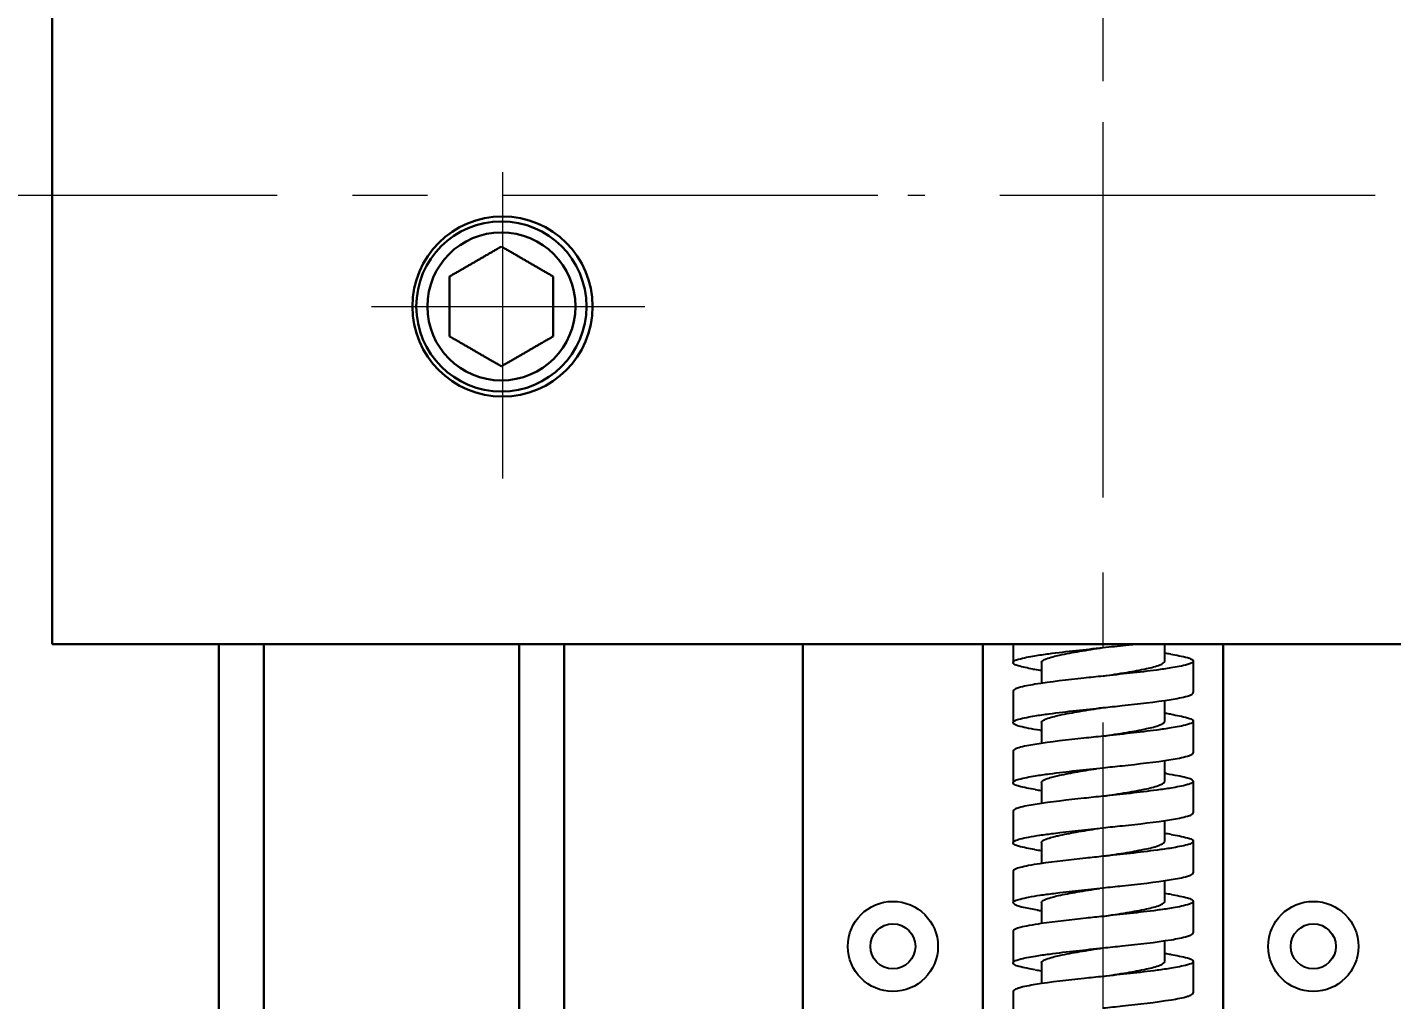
# Model space of a CAD drawing. Header units: inches. Extents: x -8900 to -5053, y -1814 to -15.
# Drawn here: x -8581.66 to -8536.22, y -606.84 to -574.46 of the extents above; entities that cross this region are included whole.
import ezdxf

# ---------------------------------------------------------------- set-up
doc = ezdxf.new("R2010")
doc.units = ezdxf.units.IN
doc.header["$LTSCALE"] = 2
doc.header["$MEASUREMENT"] = 0
doc.linetypes.add('CENTER', pattern=[2, 1.25, -0.25, 0.25, -0.25])
doc.linetypes.add('HIDDEN', pattern=[0.375, 0.25, -0.125])
doc.layers.add('02___PRT_ALL_AXES', color=7, linetype='Continuous')
doc.layers.add('duong co ban', color=7, linetype='Continuous', lineweight=50)
doc.layers.add('duong tam', color=1, linetype='CENTER', lineweight=20)
doc.styles.get("Standard").update_dxf_attribs({"font": 'arial.ttf', "height": 2.5})
doc.dimstyles.new('d3', dxfattribs={"dimtxt": 4, "dimasz": 3.5, "dimexe": 1.5, "dimexo": 0, "dimgap": 1.5, "dimtad": 1, "dimtoh": 1, "dimdec": 1, "dimtxsty": 'Standard', "dimcen": 2.5, "dimadec": 0, "dimazin": 0, "dimtm": 1e-09, "dimtfac": 1, "dimtdec": 1, "dimtix": 1, "dimtmove": 0, "dimatfit": 3, "dimfxl": 0.18, "dimtolj": 1, "dimarcsym": 1})

# ---------------------------------------------------------------- blocks, each defined once
blk = doc.blocks.new('*D34')
at = {"layer": 'Defpoints', "color": 0, "lineweight": 20}
for p in [(-8560.834, -462.562), (-8776.876, -697.562), (-8560.834, -697.562)]:
    blk.add_point(p, dxfattribs=at)
at = {"layer": 'duong co ban', "color": 0, "lineweight": -2}
for p, q in [((-8560.834, -462.562), (-8778.376, -462.562)), ((-8776.876, -466.062), (-8776.876, -694.062)), ((-8560.834, -697.562), (-8778.376, -697.562))]:
    blk.add_line(p, q, dxfattribs=at)
at = {"layer": 'duong co ban', "color": 0, "lineweight": 20}
for points in [[(-8777.459, -466.062), (-8776.293, -466.062), (-8776.876, -462.562)], [(-8777.459, -694.062), (-8776.293, -694.062), (-8776.876, -697.562)]]:
    blk.add_solid(points, dxfattribs=at)
at = {"layer": 'duong co ban', "color": 0, "lineweight": 20, "insert": (-8779.652, -580.062), "char_height": 2.5, "attachment_point": 5, "rotation": 90}
blk.add_mtext('\\A1;500', dxfattribs=at)

msp = doc.modelspace()

# ---------------------------------------------------------------- linework, layer by layer
at = {"color": 7, "linetype": 'Continuous', "lineweight": 30}
for p, q in [((-8580.834, -595.004), (-8580.834, -572.504)), ((-8515.834, -595.004), (-8580.834, -595.004)), ((-8575.278, -673.562), (-8575.278, -595.004)), ((-8573.778, -673.562), (-8573.778, -595.004)), ((-8565.278, -673.562), (-8565.278, -595.004)), ((-8563.778, -673.562), (-8563.778, -595.004)), ((-8555.834, -697.562), (-8555.834, -595.004)), ((-8549.834, -697.562), (-8549.834, -595.004)), ((-8541.834, -697.562), (-8541.834, -595.004))]:
    msp.add_line(p, q, dxfattribs=at)
at = {"color": 7, "linetype": 'Continuous'}
for p, q in [((-8543.784, -595.562), (-8543.784, -595.004)), ((-8543.778, -595.305), (-8543.778, -595.004)), ((-8547.884, -595.612), (-8547.884, -596.304)), ((-8543.784, -597.562), (-8543.784, -596.87)), ((-8543.778, -597.305), (-8543.778, -596.869)), ((-8547.884, -597.612), (-8547.884, -598.304)), ((-8543.784, -599.562), (-8543.784, -598.87)), ((-8543.778, -599.305), (-8543.778, -598.869)), ((-8547.884, -599.612), (-8547.884, -600.304)), ((-8543.784, -601.562), (-8543.784, -600.87)), ((-8543.778, -601.305), (-8543.778, -600.869)), ((-8547.884, -601.612), (-8547.884, -602.304)), ((-8543.784, -603.562), (-8543.784, -602.87)), ((-8543.778, -603.305), (-8543.778, -602.869)), ((-8548.758, -603.683), (-8548.834, -603.612)), ((-8547.884, -603.612), (-8547.884, -604.302)), ((-8543.784, -605.562), (-8543.784, -604.87)), ((-8543.778, -605.305), (-8543.778, -604.869)), ((-8547.884, -605.612), (-8547.884, -606.304))]:
    msp.add_line(p, q, dxfattribs=at)
at = {"color": 7, "linetype": 'Continuous', "lineweight": 30}
for centre, radius in [((-8565.834, -583.754), 3), ((-8565.872, -583.753), 2.833), ((-8565.871, -583.753), 2.465)]:
    msp.add_circle(centre, radius, dxfattribs=at)
at = {"color": 7, "linetype": 'Continuous'}
for centre, radius, start, end in [((-8545.716, -608.658), 13.496, 80.9118, 81.6937), ((-8546.23, -584.311), 11.679, 260.3923, 261.5669), ((-8545.646, -580.463), 15.571, 261.5175, 261.652), ((-8545.684, -610.453), 13.288, 80.8436, 81.6939), ((-8545.644, -582.449), 15.586, 261.5308, 261.66), ((-8546.022, -614.712), 15.572, 81.5278, 81.6583), ((-8545.974, -586.664), 13.345, 260.8624, 261.694), ((-8545.679, -614.416), 13.251, 80.8307, 81.6946), ((-8546.033, -589.054), 12.952, 260.7248, 261.6985), ((-8545.655, -616.259), 13.092, 80.7747, 81.6973), ((-8545.797, -589.487), 14.536, 261.2238, 261.6979), ((-8545.689, -618.483), 13.318, 80.8537, 81.6943), ((-8545.968, -592.627), 13.384, 260.8746, 261.6943)]:
    msp.add_arc(centre, radius, start, end, dxfattribs=at)
at = {"color": 7, "linetype": 'Continuous', "lineweight": 30}
for points, weights in [([(-8565.871, -581.759), (-8566.334, -582.026), (-8566.735, -582.258)], [1.01001874936, 1.04314139574, 1]), ([(-8565.008, -582.258), (-8565.409, -582.026), (-8565.871, -581.759)], [1, 1.04314139574, 1.01001874936]), ([(-8566.735, -582.258), (-8567.135, -582.489), (-8567.598, -582.756)], [1, 1.04314139574, 1.01001874936]), ([(-8564.145, -582.756), (-8564.608, -582.489), (-8565.008, -582.258)], [1.01001874936, 1.04314139574, 1]), ([(-8567.598, -582.756), (-8567.598, -583.29), (-8567.598, -583.753)], [1.01001874936, 1.04314139574, 1]), ([(-8564.145, -583.753), (-8564.145, -583.29), (-8564.145, -582.756)], [1, 1.04314139574, 1.01001874936]), ([(-8567.598, -583.753), (-8567.598, -584.215), (-8567.598, -584.75)], [1, 1.04314139574, 1.01001874936]), ([(-8564.145, -584.75), (-8564.145, -584.215), (-8564.145, -583.753)], [1.01001874936, 1.04314139574, 1]), ([(-8567.598, -584.75), (-8567.135, -585.017), (-8566.735, -585.248)], [1.01001874936, 1.04314139574, 1]), ([(-8565.008, -585.248), (-8564.608, -585.017), (-8564.145, -584.75)], [1, 1.04314139574, 1.01001874936]), ([(-8566.735, -585.248), (-8566.334, -585.479), (-8565.871, -585.746)], [1, 1.04314139574, 1.01001874936]), ([(-8565.871, -585.746), (-8565.409, -585.479), (-8565.008, -585.248)], [1.01001874936, 1.04314139574, 1])]:
    msp.add_rational_spline(points, weights, degree=2, dxfattribs=at)
at = {"color": 7, "linetype": 'Continuous'}
for points, knots in [([(-8548.109, -595.386), (-8547.953, -595.361), (-8547.196, -595.254), (-8546.436, -595.176), (-8545.834, -595.112)], [0, 0, 0, 0, 0.20725, 1, 1, 1, 1]), ([(-8547.884, -595.612), (-8547.884, -595.587), (-8547.83, -595.529), (-8547.629, -595.444), (-8547.212, -595.34), (-8546.581, -595.228), (-8546.095, -595.153), (-8545.834, -595.112)], [0, 0, 0, 0, 0.034563, 0.096395, 0.312226, 0.628606, 1, 1, 1, 1]), ([(-8545.834, -595.112), (-8545.583, -595.085), (-8545.252, -595.05), (-8544.921, -595.014), (-8544.84, -595.005)], [0, 0, 0, 0, 0.756057, 1, 1, 1, 1]), ([(-8548.834, -595.612), (-8548.834, -595.588), (-8548.761, -595.533), (-8548.528, -595.461), (-8548.29, -595.416), (-8548.109, -595.386)], [0, 0, 0, 0, 0.095037, 0.290045, 1, 1, 1, 1]), ([(-8548.179, -595.826), (-8548.343, -595.798), (-8548.557, -595.756), (-8548.77, -595.686), (-8548.834, -595.635), (-8548.834, -595.612)], [0, 0, 0, 0, 0.708218, 0.902897, 1, 1, 1, 1]), ([(-8545.834, -596.062), (-8545.572, -596.021), (-8545.087, -595.946), (-8544.455, -595.834), (-8544.038, -595.73), (-8543.837, -595.645), (-8543.784, -595.587), (-8543.784, -595.562)], [0, 0, 0, 0, 0.371388, 0.687763, 0.903592, 0.965442, 1, 1, 1, 1]), ([(-8543.584, -595.332), (-8543.397, -595.362), (-8543.15, -595.408), (-8542.91, -595.482), (-8542.834, -595.537), (-8542.834, -595.562)], [0, 0, 0, 0, 0.710398, 0.90557, 1, 1, 1, 1]), ([(-8542.834, -595.562), (-8542.834, -595.587), (-8542.909, -595.642), (-8543.148, -595.715), (-8543.393, -595.761), (-8543.579, -595.791)], [0, 0, 0, 0, 0.094433, 0.289509, 1, 1, 1, 1]), ([(-8545.834, -596.062), (-8546.047, -596.085), (-8546.807, -596.166), (-8547.567, -596.248), (-8548.109, -596.336)], [0, 0, 0, 0, 0.281053, 1, 1, 1, 1]), ([(-8543.579, -595.791), (-8543.734, -595.816), (-8544.484, -595.922), (-8545.238, -595.999), (-8545.834, -596.062)], [0, 0, 0, 0, 0.208357, 1, 1, 1, 1]), ([(-8548.109, -596.336), (-8548.29, -596.366), (-8548.528, -596.411), (-8548.761, -596.483), (-8548.834, -596.538), (-8548.834, -596.562)], [0, 0, 0, 0, 0.709955, 0.904963, 1, 1, 1, 1]), ([(-8545.834, -597.112), (-8545.622, -597.09), (-8544.867, -597.009), (-8544.111, -596.927), (-8543.572, -596.84)], [0, 0, 0, 0, 0.280512, 1, 1, 1, 1]), ([(-8543.572, -596.84), (-8543.388, -596.81), (-8543.145, -596.765), (-8542.908, -596.692), (-8542.834, -596.637), (-8542.834, -596.612)], [0, 0, 0, 0, 0.710057, 0.905185, 1, 1, 1, 1]), ([(-8548.834, -597.612), (-8548.834, -597.587), (-8548.76, -597.533), (-8548.526, -597.46), (-8548.286, -597.415), (-8548.104, -597.385)], [0, 0, 0, 0, 0.094855, 0.289841, 1, 1, 1, 1]), ([(-8548.104, -597.385), (-8547.948, -597.36), (-8547.193, -597.253), (-8546.434, -597.176), (-8545.834, -597.112)], [0, 0, 0, 0, 0.207579, 1, 1, 1, 1]), ([(-8547.884, -597.612), (-8547.884, -597.587), (-8547.83, -597.529), (-8547.629, -597.444), (-8547.212, -597.34), (-8546.581, -597.228), (-8546.095, -597.153), (-8545.834, -597.112)], [0, 0, 0, 0, 0.034553, 0.096397, 0.312223, 0.628606, 1, 1, 1, 1]), ([(-8543.57, -597.334), (-8543.386, -597.364), (-8543.144, -597.41), (-8542.908, -597.483), (-8542.833, -597.537), (-8542.834, -597.562)], [0, 0, 0, 0, 0.71045, 0.905419, 1, 1, 1, 1]), ([(-8547.939, -597.864), (-8548.066, -597.846), (-8548.286, -597.811), (-8548.573, -597.748), (-8548.739, -597.701), (-8548.834, -597.641), (-8548.834, -597.612)], [0, 0, 0, 0, 0.407092, 0.713069, 0.908783, 1, 1, 1, 1]), ([(-8545.834, -598.062), (-8545.572, -598.021), (-8545.087, -597.946), (-8544.455, -597.834), (-8544.038, -597.73), (-8543.837, -597.645), (-8543.784, -597.587), (-8543.784, -597.562)], [0, 0, 0, 0, 0.371387, 0.687759, 0.903585, 0.965447, 1, 1, 1, 1]), ([(-8543.572, -597.79), (-8543.728, -597.815), (-8544.48, -597.921), (-8545.235, -597.999), (-8545.834, -598.062)], [0, 0, 0, 0, 0.208016, 1, 1, 1, 1]), ([(-8542.834, -597.562), (-8542.834, -597.587), (-8542.908, -597.642), (-8543.145, -597.715), (-8543.388, -597.76), (-8543.572, -597.79)], [0, 0, 0, 0, 0.094815, 0.289943, 1, 1, 1, 1]), ([(-8548.104, -598.335), (-8548.286, -598.365), (-8548.526, -598.41), (-8548.76, -598.483), (-8548.834, -598.537), (-8548.834, -598.562)], [0, 0, 0, 0, 0.710159, 0.905145, 1, 1, 1, 1]), ([(-8545.834, -598.062), (-8546.046, -598.085), (-8546.804, -598.166), (-8547.563, -598.247), (-8548.104, -598.335)], [0, 0, 0, 0, 0.280824, 1, 1, 1, 1]), ([(-8545.834, -599.112), (-8545.622, -599.09), (-8544.868, -599.009), (-8544.113, -598.928), (-8543.574, -598.841)], [0, 0, 0, 0, 0.280388, 1, 1, 1, 1]), ([(-8543.574, -598.841), (-8543.39, -598.811), (-8543.146, -598.765), (-8542.908, -598.692), (-8542.834, -598.637), (-8542.834, -598.612)], [0, 0, 0, 0, 0.710469, 0.905485, 1, 1, 1, 1]), ([(-8548.093, -599.384), (-8547.937, -599.358), (-8547.186, -599.253), (-8546.431, -599.175), (-8545.834, -599.112)], [0, 0, 0, 0, 0.208132, 1, 1, 1, 1]), ([(-8547.884, -599.612), (-8547.884, -599.552), (-8547.652, -599.45), (-8547.311, -599.363), (-8546.722, -599.251), (-8546.292, -599.183), (-8546.053, -599.146)], [0, 0, 0, 0, 0.093546, 0.306024, 0.621162, 1, 1, 1, 1]), ([(-8548.093, -599.841), (-8548.278, -599.811), (-8548.521, -599.765), (-8548.759, -599.692), (-8548.834, -599.637), (-8548.834, -599.612)], [0, 0, 0, 0, 0.710515, 0.905512, 1, 1, 1, 1]), ([(-8548.834, -599.612), (-8548.833, -599.587), (-8548.759, -599.532), (-8548.521, -599.459), (-8548.278, -599.413), (-8548.093, -599.384)], [0, 0, 0, 0, 0.094752, 0.289894, 1, 1, 1, 1]), ([(-8545.834, -600.062), (-8545.572, -600.021), (-8545.087, -599.946), (-8544.455, -599.834), (-8544.038, -599.73), (-8543.837, -599.645), (-8543.784, -599.587), (-8543.784, -599.562)], [0, 0, 0, 0, 0.371387, 0.687756, 0.90358, 0.965455, 1, 1, 1, 1]), ([(-8543.727, -599.31), (-8543.601, -599.329), (-8543.381, -599.363), (-8543.094, -599.426), (-8542.928, -599.473), (-8542.834, -599.533), (-8542.834, -599.562)], [0, 0, 0, 0, 0.40705, 0.713001, 0.908728, 1, 1, 1, 1]), ([(-8542.834, -599.562), (-8542.834, -599.587), (-8542.908, -599.642), (-8543.146, -599.715), (-8543.39, -599.761), (-8543.574, -599.791)], [0, 0, 0, 0, 0.094515, 0.289531, 1, 1, 1, 1]), ([(-8545.834, -600.062), (-8546.045, -600.084), (-8546.799, -600.165), (-8547.554, -600.247), (-8548.093, -600.334)], [0, 0, 0, 0, 0.280426, 1, 1, 1, 1]), ([(-8543.574, -599.791), (-8543.73, -599.816), (-8544.482, -599.921), (-8545.236, -599.999), (-8545.834, -600.062)], [0, 0, 0, 0, 0.208178, 1, 1, 1, 1]), ([(-8548.093, -600.334), (-8548.278, -600.363), (-8548.521, -600.409), (-8548.759, -600.482), (-8548.833, -600.537), (-8548.834, -600.562)], [0, 0, 0, 0, 0.710106, 0.905248, 1, 1, 1, 1]), ([(-8543.558, -600.838), (-8543.377, -600.808), (-8543.139, -600.763), (-8542.906, -600.691), (-8542.834, -600.637), (-8542.834, -600.612)], [0, 0, 0, 0, 0.709972, 0.904953, 1, 1, 1, 1]), ([(-8547.938, -601.36), (-8547.788, -601.337), (-8547.087, -601.243), (-8546.385, -601.171), (-8545.834, -601.112)], [0, 0, 0, 0, 0.215518, 1, 1, 1, 1]), ([(-8545.834, -601.112), (-8545.62, -601.089), (-8544.86, -601.008), (-8544.1, -600.926), (-8543.558, -600.838)], [0, 0, 0, 0, 0.281078, 1, 1, 1, 1]), ([(-8548.834, -601.612), (-8548.834, -601.583), (-8548.739, -601.523), (-8548.572, -601.476), (-8548.285, -601.413), (-8548.065, -601.378), (-8547.938, -601.36)], [0, 0, 0, 0, 0.091169, 0.286887, 0.592892, 1, 1, 1, 1]), ([(-8547.884, -601.612), (-8547.884, -601.551), (-8547.643, -601.448), (-8547.293, -601.359), (-8546.687, -601.245), (-8546.246, -601.176), (-8546.002, -601.138)], [0, 0, 0, 0, 0.093544, 0.306917, 0.622567, 1, 1, 1, 1]), ([(-8545.834, -602.062), (-8545.572, -602.021), (-8545.087, -601.946), (-8544.455, -601.834), (-8544.038, -601.73), (-8543.837, -601.645), (-8543.784, -601.587), (-8543.784, -601.562)], [0, 0, 0, 0, 0.371388, 0.687756, 0.903576, 0.965464, 1, 1, 1, 1]), ([(-8543.567, -601.335), (-8543.384, -601.364), (-8543.143, -601.41), (-8542.907, -601.483), (-8542.834, -601.537), (-8542.834, -601.562)], [0, 0, 0, 0, 0.710177, 0.905206, 1, 1, 1, 1]), ([(-8542.834, -601.562), (-8542.834, -601.587), (-8542.906, -601.641), (-8543.139, -601.713), (-8543.377, -601.758), (-8543.558, -601.788)], [0, 0, 0, 0, 0.095047, 0.290028, 1, 1, 1, 1]), ([(-8548.121, -601.836), (-8548.299, -601.807), (-8548.533, -601.762), (-8548.762, -601.69), (-8548.834, -601.636), (-8548.834, -601.612)], [0, 0, 0, 0, 0.709677, 0.90463, 1, 1, 1, 1]), ([(-8543.558, -601.788), (-8543.714, -601.813), (-8544.471, -601.92), (-8545.231, -601.998), (-8545.834, -602.062)], [0, 0, 0, 0, 0.207232, 1, 1, 1, 1]), ([(-8547.938, -602.31), (-8548.065, -602.328), (-8548.285, -602.363), (-8548.572, -602.426), (-8548.739, -602.473), (-8548.834, -602.533), (-8548.834, -602.562)], [0, 0, 0, 0, 0.407108, 0.713113, 0.908831, 1, 1, 1, 1]), ([(-8545.834, -602.062), (-8546.027, -602.083), (-8546.729, -602.158), (-8547.432, -602.234), (-8547.938, -602.31)], [0, 0, 0, 0, 0.274853, 1, 1, 1, 1]), ([(-8545.834, -603.112), (-8545.621, -603.09), (-8544.865, -603.008), (-8544.108, -602.927), (-8543.568, -602.84)], [0, 0, 0, 0, 0.280641, 1, 1, 1, 1]), ([(-8543.568, -602.84), (-8543.385, -602.81), (-8543.144, -602.764), (-8542.908, -602.691), (-8542.834, -602.637), (-8542.834, -602.612)], [0, 0, 0, 0, 0.710206, 0.905238, 1, 1, 1, 1]), ([(-8548.834, -603.612), (-8548.834, -603.583), (-8548.738, -603.523), (-8548.57, -603.476), (-8548.28, -603.412), (-8548.058, -603.377), (-8547.929, -603.358)], [0, 0, 0, 0, 0.090996, 0.286788, 0.592888, 1, 1, 1, 1]), ([(-8547.929, -603.358), (-8547.779, -603.336), (-8547.082, -603.243), (-8546.382, -603.17), (-8545.834, -603.112)], [0, 0, 0, 0, 0.215958, 1, 1, 1, 1]), ([(-8547.883, -603.612), (-8547.884, -603.549), (-8547.634, -603.445), (-8547.275, -603.355), (-8546.652, -603.239), (-8546.2, -603.169), (-8545.95, -603.13)], [0, 0, 0, 0, 0.093597, 0.307914, 0.62406, 1, 1, 1, 1]), ([(-8543.556, -603.336), (-8543.376, -603.366), (-8543.139, -603.411), (-8542.906, -603.483), (-8542.834, -603.538), (-8542.834, -603.562)], [0, 0, 0, 0, 0.709933, 0.904911, 1, 1, 1, 1]), ([(-8548.015, -603.853), (-8548.171, -603.829), (-8548.42, -603.784), (-8548.671, -603.725), (-8548.758, -603.683)], [0, 0, 0, 0, 0.618767, 1, 1, 1, 1]), ([(-8545.834, -604.062), (-8545.572, -604.021), (-8545.087, -603.946), (-8544.455, -603.834), (-8544.038, -603.73), (-8543.837, -603.645), (-8543.784, -603.587), (-8543.784, -603.562)], [0, 0, 0, 0, 0.37139, 0.687757, 0.903574, 0.965472, 1, 1, 1, 1]), ([(-8543.568, -603.79), (-8543.724, -603.815), (-8544.478, -603.921), (-8545.234, -603.998), (-8545.834, -604.062)], [0, 0, 0, 0, 0.207841, 1, 1, 1, 1]), ([(-8542.834, -603.562), (-8542.834, -603.587), (-8542.908, -603.641), (-8543.144, -603.714), (-8543.385, -603.76), (-8543.568, -603.79)], [0, 0, 0, 0, 0.094762, 0.289794, 1, 1, 1, 1]), ([(-8545.834, -604.062), (-8546.023, -604.082), (-8546.713, -604.156), (-8547.404, -604.231), (-8547.903, -604.304)], [0, 0, 0, 0, 0.273833, 1, 1, 1, 1]), ([(-8547.903, -604.304), (-8548.035, -604.324), (-8548.263, -604.359), (-8548.562, -604.424), (-8548.734, -604.471), (-8548.834, -604.532), (-8548.834, -604.562)], [0, 0, 0, 0, 0.407115, 0.713514, 0.909462, 1, 1, 1, 1]), ([(-8543.562, -604.839), (-8543.38, -604.809), (-8543.141, -604.764), (-8542.907, -604.691), (-8542.834, -604.636), (-8542.834, -604.612)], [0, 0, 0, 0, 0.710233, 0.905177, 1, 1, 1, 1]), ([(-8548.09, -605.383), (-8547.935, -605.358), (-8547.184, -605.253), (-8546.43, -605.175), (-8545.834, -605.112)], [0, 0, 0, 0, 0.208282, 1, 1, 1, 1]), ([(-8547.883, -605.612), (-8547.884, -605.587), (-8547.83, -605.529), (-8547.629, -605.444), (-8547.212, -605.34), (-8546.581, -605.228), (-8546.095, -605.153), (-8545.834, -605.112)], [0, 0, 0, 0, 0.034524, 0.096415, 0.312226, 0.6286, 1, 1, 1, 1]), ([(-8545.834, -605.112), (-8545.621, -605.089), (-8544.862, -605.008), (-8544.103, -604.927), (-8543.562, -604.839)], [0, 0, 0, 0, 0.280883, 1, 1, 1, 1]), ([(-8548.091, -605.841), (-8548.276, -605.811), (-8548.52, -605.765), (-8548.759, -605.692), (-8548.834, -605.637), (-8548.834, -605.612)], [0, 0, 0, 0, 0.71054, 0.905562, 1, 1, 1, 1]), ([(-8548.834, -605.612), (-8548.833, -605.587), (-8548.758, -605.532), (-8548.52, -605.459), (-8548.276, -605.413), (-8548.09, -605.383)], [0, 0, 0, 0, 0.094665, 0.289818, 1, 1, 1, 1]), ([(-8545.834, -606.062), (-8545.572, -606.021), (-8545.087, -605.946), (-8544.455, -605.834), (-8544.038, -605.73), (-8543.837, -605.645), (-8543.784, -605.587), (-8543.784, -605.562)], [0, 0, 0, 0, 0.371393, 0.68776, 0.903574, 0.965478, 1, 1, 1, 1]), ([(-8543.572, -605.334), (-8543.388, -605.364), (-8543.145, -605.409), (-8542.908, -605.482), (-8542.834, -605.537), (-8542.834, -605.562)], [0, 0, 0, 0, 0.710115, 0.905224, 1, 1, 1, 1]), ([(-8542.834, -605.562), (-8542.834, -605.586), (-8542.907, -605.641), (-8543.141, -605.714), (-8543.38, -605.759), (-8543.562, -605.789)], [0, 0, 0, 0, 0.094823, 0.289767, 1, 1, 1, 1]), ([(-8545.834, -606.062), (-8546.045, -606.084), (-8546.798, -606.165), (-8547.552, -606.246), (-8548.09, -606.333)], [0, 0, 0, 0, 0.280314, 1, 1, 1, 1]), ([(-8543.562, -605.789), (-8543.718, -605.814), (-8544.474, -605.921), (-8545.233, -605.998), (-8545.834, -606.062)], [0, 0, 0, 0, 0.207515, 1, 1, 1, 1]), ([(-8548.09, -606.333), (-8548.276, -606.363), (-8548.52, -606.409), (-8548.758, -606.482), (-8548.833, -606.537), (-8548.834, -606.562)], [0, 0, 0, 0, 0.710182, 0.905335, 1, 1, 1, 1]), ([(-8545.834, -607.112), (-8545.619, -607.089), (-8544.858, -607.008), (-8544.097, -606.926), (-8543.553, -606.837)], [0, 0, 0, 0, 0.281246, 1, 1, 1, 1]), ([(-8543.553, -606.837), (-8543.374, -606.808), (-8543.137, -606.763), (-8542.906, -606.69), (-8542.834, -606.636), (-8542.834, -606.612)], [0, 0, 0, 0, 0.709866, 0.904834, 1, 1, 1, 1])]:
    msp.add_open_spline(points, degree=3, knots=knots, dxfattribs=at)
at = {"layer": '02___PRT_ALL_AXES', "color": 8, "linetype": 'HIDDEN'}
for p, q in [((-8580.834, -575.304), (-8580.834, -579.704)), ((-8580.834, -587.804), (-8580.834, -592.204))]:
    msp.add_line(p, q, dxfattribs=at)
at = {"layer": '02___PRT_ALL_AXES', "color": 7, "linetype": 'Continuous'}
for p, q in [((-8548.834, -595.004), (-8548.834, -595.612)), ((-8542.834, -595.562), (-8542.834, -596.612)), ((-8548.834, -596.562), (-8548.834, -597.612)), ((-8542.834, -597.562), (-8542.834, -598.612)), ((-8548.834, -598.562), (-8548.834, -599.612)), ((-8542.834, -599.562), (-8542.834, -600.612)), ((-8548.834, -600.562), (-8548.834, -601.612)), ((-8542.834, -601.562), (-8542.834, -602.612)), ((-8548.834, -602.562), (-8548.834, -603.612)), ((-8542.834, -603.562), (-8542.834, -604.612)), ((-8548.834, -604.562), (-8548.834, -605.612)), ((-8542.834, -605.562), (-8542.834, -606.612)), ((-8548.834, -606.562), (-8548.834, -607.612))]:
    msp.add_line(p, q, dxfattribs=at)
for centre, radius in [((-8552.834, -605.062), 1.5), ((-8538.834, -605.062), 1.5), ((-8552.834, -605.062), 0.75), ((-8538.834, -605.062), 0.75)]:
    msp.add_circle(centre, radius, dxfattribs=at)
at = {"layer": 'duong tam', "ltscale": 5}
for p, q in [((-8545.834, -576.254), (-8545.834, -471.062)), ((-8545.834, -690.112), (-8545.834, -577.204)), ((-8565.834, -579.284), (-8565.834, -589.477)), ((-8553.334, -580.062), (-8727.923, -580.062)), ((-8376.773, -580.062), (-8552.339, -580.062)), ((-8570.193, -583.754), (-8561.097, -583.751))]:
    msp.add_line(p, q, dxfattribs=at)

# ---------------------------------------------------------------- dimensions: what is measured, and where the dimension line sits
at = {"layer": 'duong co ban', "lineweight": 20}
dim = msp.add_linear_dim(base=(-8776.876, -697.562), p1=(-8560.834, -462.562), p2=(-8560.834, -697.562), angle=90, text='500', dimstyle='d3', dxfattribs=at)
dim.commit()
dim.dimension.update_dxf_attribs({"geometry": '*D34', "text_midpoint": (-8779.652, -580.062)})

doc.saveas('drawing.dxf')
